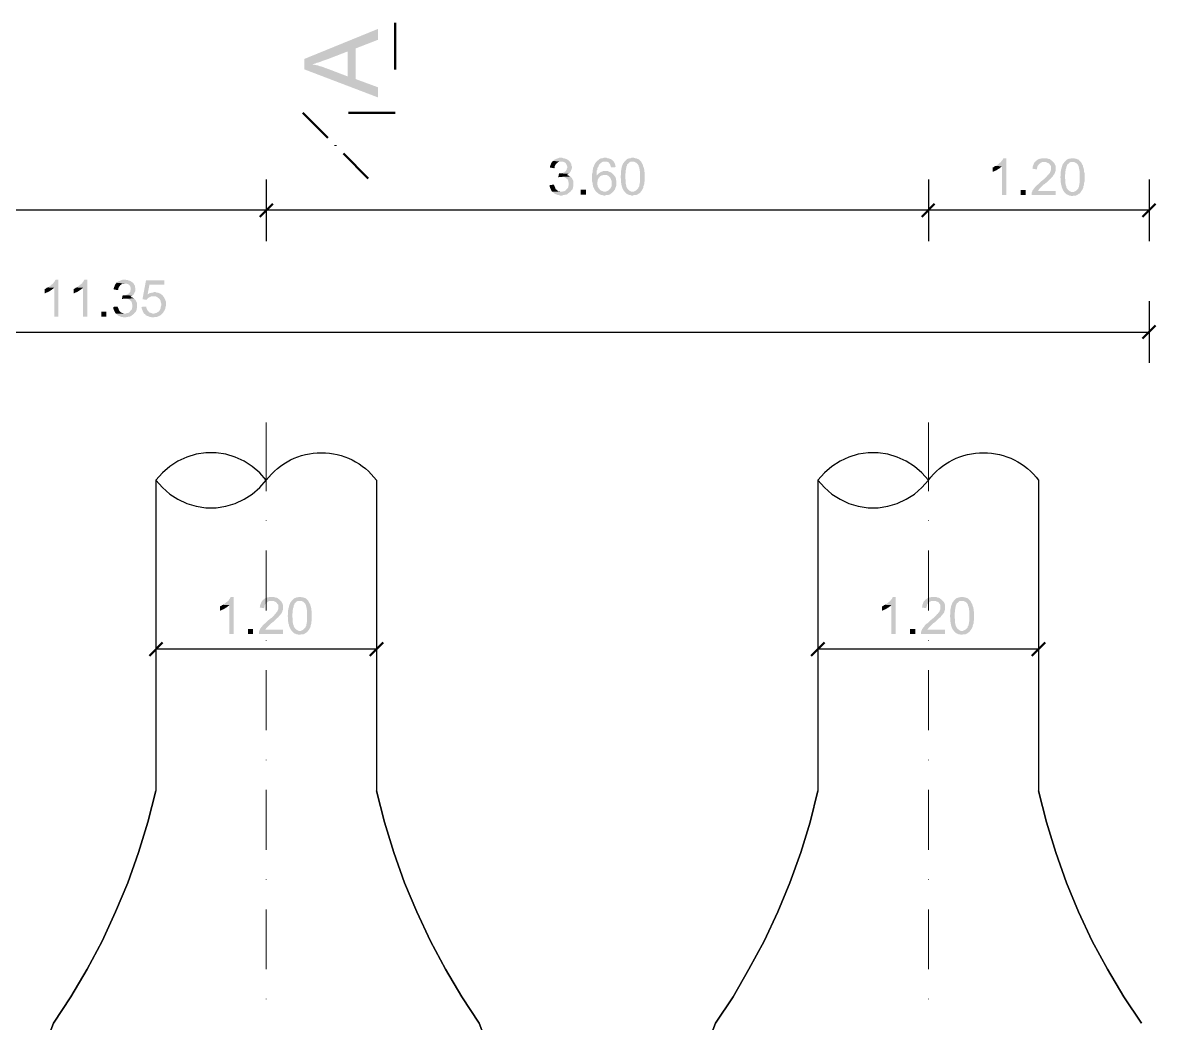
# Model space of a CAD drawing. Header units: millimetres. Extents: x -35.3 to 0.3, y 0.4 to 20.6.
# Drawn here: x -11.192 to -8.767, y 9.985 to 12.127 of the extents above; entities that cross this region are included whole.
import ezdxf

# ---------------------------------------------------------------- set-up
doc = ezdxf.new("R2010")
doc.units = ezdxf.units.MM
doc.linetypes.add('PDF_IMPORT', pattern=[1, 0.8, -0.2])
doc.layers.add('PDF _Geometria', color=7, linetype='Continuous')
doc.layers.add('PDF _Riempimenti solidi', color=7, linetype='Continuous')

msp = doc.modelspace()

# ---------------------------------------------------------------- hatches: boundary and pattern name
at = {"layer": 'PDF _Riempimenti solidi', "transparency": 33554559}
for points in [[(-10.5885, 12.0493), (-10.5718, 12.0377), (-10.5693, 12.0385), (-10.5652, 12.0393), (-10.5618, 12.041), (-10.5577, 12.0418), (-10.5535, 12.0435), (-10.5493, 12.0452), (-10.5393, 12.0485), (-10.496, 12.0652), (-10.496, 12.0118), (-10.4785, 12.0718), (-10.431, 12.0902), (-10.431, 12.1135)], [(-10.5885, 12.0493), (-10.5885, 12.0268), (-10.431, 11.9668), (-10.431, 11.9885), (-10.4785, 12.006), (-10.4785, 12.0718), (-10.496, 12.0118), (-10.5418, 12.0293), (-10.5427, 12.0293), (-10.5468, 12.031), (-10.551, 12.0327), (-10.5552, 12.0335), (-10.5593, 12.0352), (-10.5635, 12.036), (-10.5677, 12.0368), (-10.5718, 12.0377)], [(-10.0393, 11.8377), (-10.0435, 11.8377), (-10.0452, 11.8368), (-10.0477, 11.836), (-10.0493, 11.8352), (-10.0518, 11.8343), (-10.0535, 11.8335), (-10.0552, 11.8318), (-10.0568, 11.831), (-10.0393, 11.8293), (-10.0352, 11.8293), (-10.0335, 11.8285), (-10.031, 11.8277), (-10.0293, 11.826), (-10.0285, 11.8252), (-10.0277, 11.8235), (-10.0268, 11.8218), (-10.026, 11.8193), (-10.026, 11.816), (-10.0268, 11.8143), (-10.0268, 11.8118), (-10.0285, 11.8102), (-10.0293, 11.8085), (-10.031, 11.8077), (-10.0318, 11.8068), (-10.0335, 11.806), (-10.036, 11.8052), (-10.0377, 11.8043), (-10.0418, 11.8043), (-10.0235, 11.8035), (-10.0218, 11.8043), (-10.0202, 11.806), (-10.0193, 11.8077), (-10.0185, 11.8085), (-10.0177, 11.811), (-10.0168, 11.8127), (-10.016, 11.8152), (-10.016, 11.8193), (-10.0168, 11.821), (-10.0168, 11.8235), (-10.0177, 11.8252), (-10.0193, 11.8277), (-10.0202, 11.8293), (-10.0235, 11.8327), (-10.0252, 11.8335), (-10.0277, 11.8352), (-10.0285, 11.8352), (-10.031, 11.836), (-10.0327, 11.8368), (-10.0352, 11.8368), (-10.0368, 11.8377)], [(-9.9443, 11.8377), (-9.9477, 11.8377), (-9.9502, 11.8368), (-9.9527, 11.8368), (-9.9543, 11.836), (-9.956, 11.8352), (-9.9577, 11.8343), (-9.9593, 11.8327), (-9.961, 11.8318), (-9.9627, 11.8302), (-9.9452, 11.8293), (-9.941, 11.8293), (-9.9385, 11.8285), (-9.9352, 11.8252), (-9.9343, 11.8235), (-9.9335, 11.8218), (-9.9327, 11.8193), (-9.9318, 11.8168), (-9.9218, 11.8177), (-9.9227, 11.8193), (-9.9227, 11.8218), (-9.9235, 11.8235), (-9.9243, 11.826), (-9.9252, 11.8277), (-9.926, 11.8293), (-9.9293, 11.8327), (-9.9302, 11.8335), (-9.9318, 11.8343), (-9.9335, 11.8352), (-9.936, 11.836), (-9.9377, 11.8368), (-9.9402, 11.8368), (-9.9418, 11.8377)], [(-9.886, 11.8377), (-9.8885, 11.8377), (-9.8902, 11.8368), (-9.8927, 11.8368), (-9.8943, 11.836), (-9.8968, 11.8352), (-9.8985, 11.8343), (-9.9002, 11.8327), (-9.9035, 11.8293), (-9.8827, 11.8293), (-9.8777, 11.8268), (-9.8743, 11.8235), (-9.8743, 11.8227), (-9.8735, 11.8218), (-9.8727, 11.8202), (-9.8727, 11.8185), (-9.8718, 11.8168), (-9.8718, 11.8152), (-9.871, 11.8135), (-9.871, 11.811), (-9.8702, 11.8085), (-9.8702, 11.7852), (-9.871, 11.7835), (-9.871, 11.781), (-9.8718, 11.7793), (-9.8718, 11.7768), (-9.8727, 11.7752), (-9.8735, 11.7743), (-9.8735, 11.7727), (-9.8743, 11.7718), (-9.8752, 11.771), (-9.8785, 11.7677), (-9.8835, 11.7652), (-9.886, 11.7652), (-9.9027, 11.7643), (-9.901, 11.7627), (-9.9002, 11.7618), (-9.8985, 11.7602), (-9.896, 11.7593), (-9.8943, 11.7585), (-9.8927, 11.7577), (-9.8902, 11.7577), (-9.8885, 11.7568), (-9.8852, 11.7568), (-9.8835, 11.7577), (-9.8785, 11.7577), (-9.8768, 11.7585), (-9.8752, 11.7593), (-9.8727, 11.761), (-9.8718, 11.7618), (-9.871, 11.7618), (-9.8693, 11.7635), (-9.8685, 11.7652), (-9.8668, 11.7668), (-9.866, 11.7685), (-9.8643, 11.771), (-9.8635, 11.7727), (-9.8627, 11.7752), (-9.8627, 11.7768), (-9.8618, 11.7793), (-9.861, 11.781), (-9.861, 11.7852), (-9.8602, 11.7877), (-9.8602, 11.806), (-9.861, 11.8085), (-9.861, 11.8127), (-9.8618, 11.8143), (-9.8618, 11.816), (-9.8627, 11.8177), (-9.8635, 11.8202), (-9.8635, 11.8218), (-9.8652, 11.8243), (-9.866, 11.826), (-9.8677, 11.8293), (-9.8693, 11.831), (-9.871, 11.8327), (-9.8727, 11.8343), (-9.8743, 11.8352), (-9.8752, 11.8352), (-9.8768, 11.836), (-9.8793, 11.8368), (-9.881, 11.8368), (-9.8835, 11.8377)], [(-9.086, 11.8368), (-9.0918, 11.8368), (-9.0927, 11.836), (-9.0935, 11.8343), (-9.0943, 11.8327), (-9.096, 11.831), (-9.0968, 11.8293), (-9.0985, 11.8277), (-9.101, 11.826), (-9.1018, 11.8252), (-9.1035, 11.8235), (-9.1052, 11.8227), (-9.1068, 11.821), (-9.1085, 11.8202), (-9.0952, 11.8193), (-9.0952, 11.7577), (-9.086, 11.7577)], [(-9.0043, 11.8368), (-9.0093, 11.8368), (-9.011, 11.836), (-9.0135, 11.836), (-9.0152, 11.8352), (-9.0177, 11.8343), (-9.0193, 11.8335), (-9.021, 11.8318), (-9.0227, 11.831), (-9.0235, 11.8293), (-9.0252, 11.8285), (-9.026, 11.8268), (-9.0268, 11.8252), (-9.0277, 11.8227), (-9.0285, 11.821), (-9.0293, 11.8185), (-9.0293, 11.816), (-9.0302, 11.8143), (-9.0202, 11.8127), (-9.0202, 11.8152), (-9.0193, 11.8177), (-9.0193, 11.8193), (-9.0185, 11.821), (-9.0168, 11.8227), (-9.016, 11.8243), (-9.0143, 11.8252), (-9.0127, 11.8268), (-9.0093, 11.8285), (-8.9852, 11.8285), (-8.9885, 11.8318), (-8.9902, 11.8327), (-8.9918, 11.8343), (-8.9935, 11.8352), (-8.9952, 11.8352), (-8.9977, 11.836), (-8.9993, 11.8368), (-9.0018, 11.8368)], [(-8.9443, 11.8368), (-8.9468, 11.8368), (-8.9485, 11.836), (-8.951, 11.836), (-8.9527, 11.8352), (-8.9552, 11.8343), (-8.9568, 11.8335), (-8.9618, 11.8285), (-8.941, 11.8285), (-8.936, 11.826), (-8.9327, 11.8227), (-8.9327, 11.8218), (-8.9318, 11.821), (-8.931, 11.8193), (-8.931, 11.8177), (-8.9302, 11.816), (-8.9302, 11.8143), (-8.9293, 11.8127), (-8.9293, 11.8102), (-8.9285, 11.8077), (-8.9285, 11.7843), (-8.9293, 11.7827), (-8.9293, 11.7802), (-8.9302, 11.7785), (-8.9302, 11.776), (-8.931, 11.7743), (-8.9318, 11.7735), (-8.9318, 11.7718), (-8.9327, 11.771), (-8.9335, 11.7702), (-8.9352, 11.7685), (-8.9368, 11.7668), (-8.9418, 11.7643), (-8.9443, 11.7643), (-8.961, 11.7635), (-8.9593, 11.7618), (-8.9585, 11.761), (-8.9568, 11.7593), (-8.9543, 11.7585), (-8.9527, 11.7577), (-8.951, 11.7568), (-8.9485, 11.7568), (-8.9468, 11.756), (-8.9435, 11.756), (-8.9418, 11.7568), (-8.9368, 11.7568), (-8.9335, 11.7585), (-8.931, 11.7602), (-8.9302, 11.761), (-8.9293, 11.761), (-8.9277, 11.7627), (-8.9268, 11.7643), (-8.9252, 11.766), (-8.9243, 11.7677), (-8.9227, 11.7702), (-8.9218, 11.7718), (-8.921, 11.7743), (-8.921, 11.776), (-8.9202, 11.7785), (-8.9193, 11.7802), (-8.9193, 11.7843), (-8.9185, 11.7868), (-8.9185, 11.8052), (-8.9193, 11.8077), (-8.9193, 11.8118), (-8.9202, 11.8135), (-8.9202, 11.8152), (-8.921, 11.8168), (-8.9218, 11.8193), (-8.9218, 11.821), (-8.9235, 11.8235), (-8.9243, 11.8252), (-8.9252, 11.8268), (-8.926, 11.8285), (-8.931, 11.8335), (-8.9327, 11.8343), (-8.9335, 11.8343), (-8.9352, 11.8352), (-8.9377, 11.836), (-8.9393, 11.836), (-8.9418, 11.8368)], [(-10.0568, 11.831), (-10.0577, 11.8293), (-10.0593, 11.8277), (-10.0602, 11.826), (-10.061, 11.8235), (-10.0618, 11.8218), (-10.0627, 11.8193), (-10.0627, 11.8168), (-10.0535, 11.8152), (-10.0527, 11.8168), (-10.0527, 11.8193), (-10.0518, 11.821), (-10.051, 11.8227), (-10.0493, 11.8243), (-10.0485, 11.826), (-10.0468, 11.8268), (-10.0452, 11.8285), (-10.0435, 11.8293), (-10.0393, 11.8293)], [(-9.9627, 11.8302), (-9.9643, 11.8285), (-9.9652, 11.8268), (-9.966, 11.826), (-9.9668, 11.8243), (-9.9677, 11.8227), (-9.9685, 11.821), (-9.9693, 11.8185), (-9.9702, 11.8168), (-9.971, 11.8152), (-9.971, 11.8127), (-9.9718, 11.811), (-9.9718, 11.806), (-9.9727, 11.8035), (-9.9727, 11.7868), (-9.9718, 11.7843), (-9.9718, 11.7818), (-9.971, 11.7793), (-9.971, 11.7777), (-9.9702, 11.7752), (-9.9685, 11.7718), (-9.9677, 11.7702), (-9.9668, 11.7685), (-9.966, 11.7677), (-9.9652, 11.766), (-9.9643, 11.7652), (-9.9627, 11.7635), (-9.961, 11.7627), (-9.9593, 11.761), (-9.9577, 11.7602), (-9.956, 11.7593), (-9.9543, 11.7585), (-9.9518, 11.7577), (-9.9502, 11.7577), (-9.9477, 11.7568), (-9.9452, 11.7568), (-9.9427, 11.7577), (-9.9385, 11.7577), (-9.9368, 11.7585), (-9.9343, 11.7593), (-9.9327, 11.7602), (-9.9327, 11.761), (-9.931, 11.7618), (-9.9277, 11.7652), (-9.9477, 11.7652), (-9.9493, 11.766), (-9.9518, 11.7668), (-9.9535, 11.7677), (-9.9543, 11.7677), (-9.956, 11.7693), (-9.9568, 11.771), (-9.9585, 11.7727), (-9.9593, 11.7743), (-9.9602, 11.7752), (-9.961, 11.7777), (-9.961, 11.7793), (-9.9618, 11.7818), (-9.9618, 11.7843), (-9.961, 11.7868), (-9.961, 11.7893), (-9.9602, 11.791), (-9.9593, 11.7927), (-9.9585, 11.7952), (-9.9568, 11.796), (-9.956, 11.7977), (-9.9543, 11.7985), (-9.9635, 11.7993), (-9.9627, 11.8002), (-9.9627, 11.8102), (-9.9618, 11.8118), (-9.9618, 11.8143), (-9.961, 11.816), (-9.9602, 11.8177), (-9.9593, 11.8185), (-9.9585, 11.821), (-9.9577, 11.8227), (-9.9543, 11.826), (-9.9535, 11.8268), (-9.951, 11.8285), (-9.9493, 11.8293), (-9.9452, 11.8293)], [(-9.9035, 11.8293), (-9.9043, 11.8277), (-9.906, 11.826), (-9.9068, 11.8243), (-9.9077, 11.8218), (-9.9085, 11.8202), (-9.9085, 11.8193), (-9.9093, 11.8177), (-9.9093, 11.816), (-9.9102, 11.8135), (-9.9102, 11.8118), (-9.911, 11.8093), (-9.911, 11.8002), (-9.9118, 11.7977), (-9.9118, 11.796), (-9.911, 11.7935), (-9.911, 11.7852), (-9.9102, 11.7835), (-9.9102, 11.781), (-9.9093, 11.7785), (-9.9093, 11.7768), (-9.9085, 11.7752), (-9.9077, 11.7727), (-9.906, 11.7693), (-9.9052, 11.7677), (-9.9043, 11.7668), (-9.9035, 11.7652), (-9.9027, 11.7643), (-9.886, 11.7652), (-9.8885, 11.7652), (-9.8902, 11.766), (-9.8918, 11.7668), (-9.8935, 11.7685), (-9.8952, 11.7693), (-9.8968, 11.7718), (-9.8977, 11.7727), (-9.8985, 11.7743), (-9.8993, 11.776), (-9.8993, 11.7777), (-9.9002, 11.7793), (-9.9002, 11.781), (-9.901, 11.7835), (-9.901, 11.791), (-9.9018, 11.7943), (-9.9018, 11.8018), (-9.901, 11.8052), (-9.901, 11.8102), (-9.9002, 11.8118), (-9.9002, 11.8143), (-9.8993, 11.816), (-9.8993, 11.8185), (-9.8985, 11.8202), (-9.8977, 11.821), (-9.8977, 11.8227), (-9.8968, 11.8243), (-9.8952, 11.8252), (-9.8918, 11.8285), (-9.8902, 11.8293), (-9.886, 11.8293)], [(-9.1085, 11.8202), (-9.111, 11.8193), (-9.1127, 11.8177), (-9.1152, 11.8168), (-9.1152, 11.8077), (-9.1143, 11.8077), (-9.111, 11.8093), (-9.1085, 11.8102), (-9.1068, 11.811), (-9.1043, 11.8127), (-9.1018, 11.8143), (-9.1002, 11.8152), (-9.0985, 11.8168), (-9.0968, 11.8177), (-9.0952, 11.8193)], [(-8.9852, 11.8285), (-9.0043, 11.8285), (-9.001, 11.8285), (-8.9977, 11.8268), (-8.9952, 11.826), (-8.9943, 11.8252), (-8.9935, 11.8243), (-8.9927, 11.8227), (-8.991, 11.821), (-8.9902, 11.8193), (-8.9902, 11.8118), (-8.991, 11.8093), (-8.9918, 11.8077), (-8.9927, 11.8052), (-8.9943, 11.8035), (-8.9952, 11.8027), (-8.996, 11.801), (-8.9977, 11.8002), (-8.9985, 11.7985), (-9.0052, 11.7918), (-9.0077, 11.7902), (-9.0093, 11.7885), (-9.0118, 11.7868), (-9.0135, 11.7852), (-9.0152, 11.7835), (-9.0168, 11.7818), (-9.0185, 11.7802), (-9.0202, 11.7793), (-9.0243, 11.7752), (-9.0252, 11.7735), (-9.0268, 11.7718), (-9.0277, 11.7702), (-9.0293, 11.7685), (-9.0302, 11.766), (-9.031, 11.7643), (-9.0318, 11.7618), (-9.0318, 11.7577), (-8.9802, 11.7577), (-8.9802, 11.7668), (-9.0185, 11.7668), (-9.0168, 11.7685), (-9.016, 11.7702), (-9.0143, 11.7718), (-9.0135, 11.7727), (-9.0127, 11.7735), (-9.006, 11.7802), (-9.0035, 11.7818), (-9.0027, 11.7827), (-9.0002, 11.7843), (-8.9935, 11.791), (-8.9918, 11.7927), (-8.9902, 11.7935), (-8.9893, 11.7952), (-8.9885, 11.796), (-8.9877, 11.7968), (-8.986, 11.7985), (-8.9852, 11.8002), (-8.9835, 11.8018), (-8.9827, 11.8035), (-8.9818, 11.8052), (-8.9818, 11.806), (-8.981, 11.8085), (-8.9802, 11.8102), (-8.9802, 11.8193), (-8.981, 11.8218), (-8.9818, 11.8235), (-8.9827, 11.8252), (-8.9835, 11.8268)], [(-8.9618, 11.8285), (-8.9627, 11.8268), (-8.9643, 11.8252), (-8.9652, 11.8235), (-8.966, 11.821), (-8.9668, 11.8193), (-8.9668, 11.8185), (-8.9677, 11.8168), (-8.9677, 11.8152), (-8.9685, 11.8127), (-8.9685, 11.811), (-8.9693, 11.8085), (-8.9693, 11.7993), (-8.9702, 11.7968), (-8.9702, 11.7952), (-8.9693, 11.7927), (-8.9693, 11.7843), (-8.9685, 11.7827), (-8.9685, 11.7802), (-8.9677, 11.7777), (-8.9677, 11.776), (-8.9668, 11.7743), (-8.966, 11.7718), (-8.9652, 11.7702), (-8.9643, 11.7685), (-8.9635, 11.7668), (-8.9627, 11.766), (-8.9618, 11.7643), (-8.961, 11.7635), (-8.9443, 11.7643), (-8.9468, 11.7643), (-8.9502, 11.766), (-8.9518, 11.7677), (-8.9535, 11.7685), (-8.9552, 11.771), (-8.956, 11.7718), (-8.9577, 11.7752), (-8.9577, 11.7768), (-8.9585, 11.7785), (-8.9585, 11.7802), (-8.9593, 11.7827), (-8.9593, 11.7902), (-8.9602, 11.7935), (-8.9602, 11.801), (-8.9593, 11.8043), (-8.9593, 11.8093), (-8.9585, 11.811), (-8.9585, 11.8135), (-8.9577, 11.8152), (-8.9577, 11.8177), (-8.9568, 11.8193), (-8.956, 11.8202), (-8.956, 11.8218), (-8.9552, 11.8235), (-8.9535, 11.8243), (-8.9502, 11.8277), (-8.9485, 11.8285), (-8.9443, 11.8285)], [(-10.0193, 11.7977), (-10.0377, 11.7968), (-10.0343, 11.7968), (-10.0318, 11.796), (-10.0302, 11.7952), (-10.0285, 11.7943), (-10.0243, 11.7902), (-10.0235, 11.7877), (-10.0235, 11.786), (-10.0227, 11.7835), (-10.0227, 11.7793), (-10.0235, 11.7768), (-10.0235, 11.7752), (-10.0243, 11.7735), (-10.026, 11.7718), (-10.0277, 11.7702), (-10.0285, 11.7685), (-10.031, 11.7668), (-10.0327, 11.766), (-10.0343, 11.766), (-10.0368, 11.7652), (-10.0577, 11.7652), (-10.056, 11.7635), (-10.0552, 11.7627), (-10.0535, 11.761), (-10.0518, 11.7602), (-10.0493, 11.7593), (-10.0477, 11.7585), (-10.046, 11.7577), (-10.0435, 11.7577), (-10.041, 11.7568), (-10.0368, 11.7568), (-10.0352, 11.7577), (-10.0327, 11.7577), (-10.031, 11.7585), (-10.0285, 11.7585), (-10.0268, 11.7593), (-10.0252, 11.7602), (-10.0235, 11.7618), (-10.0218, 11.7627), (-10.0202, 11.7643), (-10.0193, 11.7643), (-10.0185, 11.766), (-10.0152, 11.7693), (-10.0143, 11.771), (-10.0135, 11.7735), (-10.0135, 11.7752), (-10.0127, 11.7777), (-10.0127, 11.7868), (-10.0135, 11.7893), (-10.0143, 11.791), (-10.0152, 11.7927), (-10.016, 11.7943), (-10.0177, 11.796)], [(-10.0435, 11.8043), (-10.0452, 11.796), (-10.0443, 11.796), (-10.0418, 11.7968), (-10.0377, 11.7968), (-10.0193, 11.7977), (-10.021, 11.7985), (-10.0227, 11.7993), (-10.0252, 11.8002), (-10.0268, 11.801), (-10.0252, 11.8018), (-10.0235, 11.8035), (-10.0418, 11.8043)], [(-9.9443, 11.8093), (-9.9485, 11.8093), (-9.9502, 11.8085), (-9.9527, 11.8077), (-9.9543, 11.8068), (-9.9552, 11.8068), (-9.9568, 11.8052), (-9.9585, 11.8043), (-9.9635, 11.7993), (-9.9543, 11.7985), (-9.9518, 11.8002), (-9.9502, 11.8002), (-9.9485, 11.801), (-9.946, 11.801), (-9.9277, 11.8027), (-9.9285, 11.8035), (-9.9302, 11.8052), (-9.9318, 11.806), (-9.9335, 11.8068), (-9.936, 11.8077), (-9.9393, 11.8093), (-9.9418, 11.8093)], [(-9.9277, 11.8027), (-9.946, 11.801), (-9.9418, 11.801), (-9.9402, 11.8002), (-9.9385, 11.7993), (-9.9352, 11.796), (-9.9343, 11.796), (-9.9335, 11.7943), (-9.9327, 11.7927), (-9.9318, 11.7902), (-9.931, 11.7885), (-9.931, 11.7768), (-9.9318, 11.7752), (-9.9327, 11.7735), (-9.9335, 11.7718), (-9.9352, 11.7702), (-9.936, 11.7693), (-9.9377, 11.7677), (-9.941, 11.766), (-9.9435, 11.7652), (-9.9452, 11.7652), (-9.9277, 11.7652), (-9.926, 11.7668), (-9.9252, 11.7685), (-9.9235, 11.7702), (-9.9235, 11.771), (-9.9227, 11.7735), (-9.9218, 11.7752), (-9.921, 11.7777), (-9.921, 11.7893), (-9.9218, 11.7918), (-9.9218, 11.7935), (-9.9227, 11.796), (-9.9235, 11.7977), (-9.9252, 11.7993), (-9.926, 11.801)], [(-10.0543, 11.7802), (-10.0635, 11.7793), (-10.0635, 11.776), (-10.0627, 11.7735), (-10.0618, 11.7718), (-10.061, 11.7702), (-10.0602, 11.7685), (-10.0593, 11.766), (-10.0577, 11.7652), (-10.0385, 11.7652), (-10.041, 11.7652), (-10.0427, 11.766), (-10.0452, 11.766), (-10.0468, 11.7677), (-10.0485, 11.7685), (-10.0485, 11.7693), (-10.0502, 11.7702), (-10.051, 11.7718), (-10.0518, 11.7735), (-10.0527, 11.776), (-10.0535, 11.7777)], [(-9.986, 11.7585), (-9.986, 11.7693), (-9.9968, 11.7693), (-9.9968, 11.7585)], [(-9.0443, 11.7577), (-9.0443, 11.7685), (-9.0552, 11.7685), (-9.0552, 11.7577)], [(-11.1152, 11.5768), (-11.121, 11.5768), (-11.1218, 11.576), (-11.1227, 11.5743), (-11.1235, 11.5727), (-11.1252, 11.571), (-11.126, 11.5693), (-11.1277, 11.5677), (-11.1302, 11.566), (-11.131, 11.5652), (-11.1327, 11.5635), (-11.1343, 11.5627), (-11.136, 11.561), (-11.1377, 11.5602), (-11.1243, 11.5593), (-11.1243, 11.4977), (-11.1152, 11.4977)], [(-11.0535, 11.5768), (-11.0593, 11.5768), (-11.0602, 11.576), (-11.061, 11.5743), (-11.0618, 11.5727), (-11.0635, 11.571), (-11.0643, 11.5693), (-11.066, 11.5677), (-11.0685, 11.566), (-11.071, 11.5635), (-11.0727, 11.5627), (-11.0743, 11.561), (-11.076, 11.5602), (-11.0627, 11.5593), (-11.0627, 11.4977), (-11.0535, 11.4977)], [(-10.991, 11.5702), (-10.9918, 11.5685), (-10.9935, 11.5668), (-10.9943, 11.5652), (-10.9952, 11.5627), (-10.996, 11.561), (-10.9968, 11.5585), (-10.9968, 11.556), (-10.9877, 11.5543), (-10.9868, 11.556), (-10.9868, 11.5585), (-10.986, 11.5602), (-10.9852, 11.5618), (-10.9835, 11.5635), (-10.9827, 11.5652), (-10.981, 11.566), (-10.9793, 11.5677), (-10.9777, 11.5685), (-10.9735, 11.5685)], [(-10.9735, 11.5768), (-10.9777, 11.5768), (-10.9793, 11.576), (-10.9818, 11.5752), (-10.9835, 11.5743), (-10.986, 11.5735), (-10.9877, 11.5727), (-10.9893, 11.571), (-10.991, 11.5702), (-10.9735, 11.5685), (-10.9693, 11.5685), (-10.9677, 11.5677), (-10.9652, 11.5668), (-10.9635, 11.5652), (-10.9627, 11.5643), (-10.9618, 11.5627), (-10.961, 11.561), (-10.9602, 11.5585), (-10.9602, 11.5552), (-10.961, 11.5535), (-10.961, 11.551), (-10.9627, 11.5493), (-10.9635, 11.5477), (-10.9652, 11.5468), (-10.966, 11.546), (-10.9677, 11.5452), (-10.9702, 11.5443), (-10.9718, 11.5435), (-10.976, 11.5435), (-10.9577, 11.5427), (-10.956, 11.5435), (-10.9543, 11.5452), (-10.9535, 11.5468), (-10.9527, 11.5477), (-10.9518, 11.5502), (-10.951, 11.5518), (-10.9502, 11.5543), (-10.9502, 11.5585), (-10.951, 11.5602), (-10.951, 11.5627), (-10.9518, 11.5643), (-10.9535, 11.5668), (-10.9543, 11.5685), (-10.9577, 11.5718), (-10.9593, 11.5727), (-10.9618, 11.5743), (-10.9627, 11.5743), (-10.9652, 11.5752), (-10.9668, 11.576), (-10.9693, 11.576), (-10.971, 11.5768)], [(-10.8885, 11.5752), (-10.9277, 11.5752), (-10.9352, 11.5352), (-10.9268, 11.5335), (-10.9252, 11.5352), (-10.9243, 11.5368), (-10.9227, 11.5377), (-10.9202, 11.5393), (-10.9168, 11.541), (-10.9118, 11.541), (-10.8918, 11.5427), (-10.8935, 11.5443), (-10.9243, 11.5452), (-10.9202, 11.566), (-10.8885, 11.566)], [(-11.1377, 11.5602), (-11.1402, 11.5593), (-11.1418, 11.5577), (-11.1443, 11.5568), (-11.1443, 11.5477), (-11.1435, 11.5477), (-11.1418, 11.5485), (-11.1402, 11.5493), (-11.1377, 11.5502), (-11.136, 11.551), (-11.1335, 11.5527), (-11.131, 11.5543), (-11.1293, 11.5552), (-11.1277, 11.5568), (-11.126, 11.5577), (-11.1243, 11.5593)], [(-11.076, 11.5602), (-11.0785, 11.5593), (-11.0802, 11.5577), (-11.0827, 11.5568), (-11.0827, 11.5477), (-11.0818, 11.5477), (-11.0802, 11.5485), (-11.0785, 11.5493), (-11.076, 11.5502), (-11.0743, 11.551), (-11.0693, 11.5543), (-11.0677, 11.5552), (-11.066, 11.5568), (-11.0643, 11.5577), (-11.0627, 11.5593)], [(-10.9777, 11.5435), (-10.9793, 11.5352), (-10.9785, 11.5352), (-10.976, 11.536), (-10.9718, 11.536), (-10.9535, 11.5368), (-10.9568, 11.5385), (-10.9593, 11.5393), (-10.961, 11.5402), (-10.9593, 11.541), (-10.9577, 11.5427), (-10.976, 11.5435)], [(-10.9093, 11.5502), (-10.9102, 11.5502), (-10.9127, 11.5493), (-10.9143, 11.5493), (-10.9168, 11.5485), (-10.9185, 11.5485), (-10.9202, 11.5477), (-10.9227, 11.546), (-10.9243, 11.5452), (-10.8935, 11.5443), (-10.8952, 11.5452), (-10.8968, 11.5468), (-10.8993, 11.5477), (-10.901, 11.5485), (-10.9027, 11.5493), (-10.9052, 11.5493), (-10.9077, 11.5502)], [(-10.9885, 11.5193), (-10.9977, 11.5185), (-10.9977, 11.5152), (-10.9968, 11.5127), (-10.996, 11.511), (-10.9952, 11.5093), (-10.9943, 11.5077), (-10.9935, 11.5052), (-10.9918, 11.5043), (-10.9727, 11.5043), (-10.9752, 11.5043), (-10.9768, 11.5052), (-10.9793, 11.5052), (-10.981, 11.5068), (-10.9827, 11.5077), (-10.9827, 11.5085), (-10.9843, 11.5093), (-10.9852, 11.511), (-10.986, 11.5127), (-10.9868, 11.5152), (-10.9877, 11.5168)], [(-10.9535, 11.5368), (-10.9718, 11.536), (-10.9685, 11.536), (-10.966, 11.5352), (-10.9627, 11.5335), (-10.9585, 11.5293), (-10.9577, 11.5268), (-10.9577, 11.5252), (-10.9568, 11.5227), (-10.9568, 11.5185), (-10.9577, 11.516), (-10.9577, 11.5143), (-10.9585, 11.5127), (-10.9618, 11.5093), (-10.9627, 11.5077), (-10.9652, 11.506), (-10.9668, 11.5052), (-10.9685, 11.5052), (-10.971, 11.5043), (-10.9918, 11.5043), (-10.9877, 11.5002), (-10.986, 11.4993), (-10.9835, 11.4985), (-10.9802, 11.4968), (-10.9777, 11.4968), (-10.9752, 11.496), (-10.971, 11.496), (-10.9693, 11.4968), (-10.9668, 11.4968), (-10.9652, 11.4977), (-10.9627, 11.4977), (-10.9593, 11.4993), (-10.9577, 11.501), (-10.956, 11.5018), (-10.9543, 11.5035), (-10.9535, 11.5035), (-10.9527, 11.5052), (-10.951, 11.5068), (-10.9493, 11.5085), (-10.9485, 11.5102), (-10.9477, 11.5127), (-10.9477, 11.5143), (-10.9468, 11.5168), (-10.9468, 11.526), (-10.9477, 11.5285), (-10.9493, 11.5318), (-10.9502, 11.5335), (-10.9518, 11.5352)], [(-10.9268, 11.5193), (-10.9377, 11.5185), (-10.9368, 11.5168), (-10.9368, 11.5152), (-10.936, 11.5127), (-10.9352, 11.511), (-10.9343, 11.5085), (-10.9335, 11.5068), (-10.9327, 11.5052), (-10.931, 11.5035), (-10.9293, 11.5027), (-10.9285, 11.501), (-10.9252, 11.4993), (-10.9227, 11.4985), (-10.921, 11.4977), (-10.9185, 11.4968), (-10.9168, 11.4968), (-10.9143, 11.496), (-10.9118, 11.496), (-10.9093, 11.4968), (-10.9052, 11.4968), (-10.9027, 11.4977), (-10.8977, 11.5002), (-10.896, 11.501), (-10.8927, 11.5043), (-10.9143, 11.5043), (-10.916, 11.5052), (-10.9185, 11.506), (-10.9202, 11.5068), (-10.9218, 11.5077), (-10.9227, 11.5093), (-10.9243, 11.511), (-10.9252, 11.5127), (-10.926, 11.5143), (-10.9268, 11.5168)], [(-10.8918, 11.5427), (-10.9118, 11.541), (-10.9068, 11.541), (-10.9035, 11.5393), (-10.9018, 11.5377), (-10.9002, 11.5368), (-10.8993, 11.536), (-10.8977, 11.5343), (-10.8968, 11.5318), (-10.896, 11.5302), (-10.896, 11.5285), (-10.8952, 11.526), (-10.8952, 11.521), (-10.896, 11.5185), (-10.896, 11.5168), (-10.8968, 11.5143), (-10.8977, 11.5127), (-10.8985, 11.511), (-10.9018, 11.5077), (-10.9035, 11.5068), (-10.906, 11.5052), (-10.9077, 11.5052), (-10.9102, 11.5043), (-10.9118, 11.5043), (-10.8927, 11.5043), (-10.891, 11.506), (-10.8902, 11.5077), (-10.8885, 11.5102), (-10.8877, 11.5118), (-10.8868, 11.5135), (-10.886, 11.516), (-10.886, 11.5177), (-10.8852, 11.5202), (-10.8852, 11.5302), (-10.886, 11.5318), (-10.8868, 11.5343), (-10.8885, 11.5377), (-10.8893, 11.5393), (-10.891, 11.541)], [(-11.0127, 11.4977), (-11.0127, 11.5085), (-11.0235, 11.5085), (-11.0235, 11.4977)], [(-10.7402, 10.8977), (-10.746, 10.8977), (-10.7468, 10.8968), (-10.7477, 10.8952), (-10.7485, 10.8935), (-10.7502, 10.8918), (-10.751, 10.8902), (-10.7527, 10.8885), (-10.7552, 10.8868), (-10.756, 10.886), (-10.7577, 10.8843), (-10.7593, 10.8835), (-10.761, 10.8818), (-10.7627, 10.881), (-10.7493, 10.8802), (-10.7493, 10.8185), (-10.7402, 10.8185)], [(-10.6393, 10.8893), (-10.6585, 10.8893), (-10.6552, 10.8893), (-10.6518, 10.8877), (-10.6493, 10.8868), (-10.6485, 10.886), (-10.6477, 10.8852), (-10.6468, 10.8835), (-10.6452, 10.8818), (-10.6443, 10.8802), (-10.6443, 10.8727), (-10.6452, 10.8702), (-10.646, 10.8685), (-10.6468, 10.866), (-10.6485, 10.8643), (-10.6493, 10.8635), (-10.6502, 10.8618), (-10.6518, 10.861), (-10.6527, 10.8593), (-10.656, 10.856), (-10.6577, 10.8543), (-10.6593, 10.8527), (-10.6618, 10.851), (-10.6635, 10.8493), (-10.666, 10.8477), (-10.6727, 10.841), (-10.6743, 10.8402), (-10.6777, 10.8368), (-10.6785, 10.836), (-10.6793, 10.8343), (-10.681, 10.8327), (-10.6818, 10.831), (-10.6835, 10.8293), (-10.6843, 10.8268), (-10.6852, 10.8252), (-10.686, 10.8227), (-10.686, 10.8185), (-10.6343, 10.8185), (-10.6343, 10.8277), (-10.6727, 10.8277), (-10.671, 10.8293), (-10.6702, 10.831), (-10.6685, 10.8327), (-10.6677, 10.8335), (-10.6602, 10.841), (-10.6577, 10.8427), (-10.6568, 10.8435), (-10.6543, 10.8452), (-10.646, 10.8535), (-10.6443, 10.8543), (-10.6435, 10.856), (-10.6402, 10.8593), (-10.6393, 10.861), (-10.6377, 10.8627), (-10.6368, 10.8643), (-10.636, 10.866), (-10.636, 10.8668), (-10.6352, 10.8693), (-10.6343, 10.871), (-10.6343, 10.8802), (-10.6352, 10.8827), (-10.6368, 10.886), (-10.6377, 10.8877)], [(-10.6585, 10.8977), (-10.6635, 10.8977), (-10.6652, 10.8968), (-10.6677, 10.8968), (-10.6693, 10.896), (-10.6718, 10.8952), (-10.6735, 10.8943), (-10.6752, 10.8927), (-10.6768, 10.8918), (-10.6777, 10.8902), (-10.6793, 10.8893), (-10.6802, 10.8877), (-10.681, 10.886), (-10.6818, 10.8835), (-10.6827, 10.8818), (-10.6835, 10.8793), (-10.6835, 10.8768), (-10.6843, 10.8752), (-10.6743, 10.8735), (-10.6743, 10.876), (-10.6735, 10.8785), (-10.6735, 10.8802), (-10.6727, 10.8818), (-10.671, 10.8835), (-10.6702, 10.8852), (-10.6685, 10.886), (-10.6668, 10.8877), (-10.6635, 10.8893), (-10.6393, 10.8893), (-10.6427, 10.8927), (-10.6443, 10.8935), (-10.646, 10.8952), (-10.6477, 10.896), (-10.6493, 10.896), (-10.6518, 10.8968), (-10.6535, 10.8977), (-10.656, 10.8977)], [(-10.616, 10.8893), (-10.6168, 10.8877), (-10.6185, 10.886), (-10.6193, 10.8843), (-10.6202, 10.8818), (-10.621, 10.8802), (-10.621, 10.8793), (-10.6218, 10.8777), (-10.6218, 10.876), (-10.6227, 10.8735), (-10.6227, 10.8718), (-10.6235, 10.8693), (-10.6235, 10.8602), (-10.6243, 10.8577), (-10.6243, 10.856), (-10.6235, 10.8535), (-10.6235, 10.8452), (-10.6227, 10.8435), (-10.6227, 10.841), (-10.6218, 10.8385), (-10.6218, 10.8368), (-10.621, 10.8352), (-10.6202, 10.8327), (-10.6193, 10.831), (-10.6177, 10.8277), (-10.6168, 10.8268), (-10.616, 10.8252), (-10.6152, 10.8243), (-10.5985, 10.8252), (-10.601, 10.8252), (-10.6043, 10.8268), (-10.606, 10.8285), (-10.6077, 10.8293), (-10.6093, 10.8318), (-10.6102, 10.8327), (-10.611, 10.8343), (-10.6118, 10.836), (-10.6118, 10.8377), (-10.6127, 10.8393), (-10.6127, 10.841), (-10.6135, 10.8435), (-10.6135, 10.851), (-10.6143, 10.8543), (-10.6143, 10.8618), (-10.6135, 10.8652), (-10.6135, 10.8702), (-10.6127, 10.8718), (-10.6127, 10.8743), (-10.6118, 10.876), (-10.6118, 10.8785), (-10.611, 10.8802), (-10.6102, 10.881), (-10.6102, 10.8827), (-10.6093, 10.8843), (-10.6077, 10.8852), (-10.606, 10.8868), (-10.6043, 10.8885), (-10.6027, 10.8893), (-10.5985, 10.8893)], [(-10.5985, 10.8977), (-10.601, 10.8977), (-10.6027, 10.8968), (-10.6052, 10.8968), (-10.6068, 10.896), (-10.6093, 10.8952), (-10.611, 10.8943), (-10.6143, 10.891), (-10.616, 10.8893), (-10.5952, 10.8893), (-10.5935, 10.8885), (-10.5902, 10.8868), (-10.5885, 10.8852), (-10.5868, 10.8835), (-10.5868, 10.8827), (-10.586, 10.8818), (-10.5852, 10.8802), (-10.5852, 10.8785), (-10.5843, 10.8768), (-10.5843, 10.8752), (-10.5835, 10.8735), (-10.5835, 10.871), (-10.5827, 10.8685), (-10.5827, 10.8452), (-10.5835, 10.8435), (-10.5835, 10.841), (-10.5843, 10.8393), (-10.5843, 10.8368), (-10.5852, 10.8352), (-10.586, 10.8343), (-10.586, 10.8327), (-10.5868, 10.8318), (-10.5877, 10.831), (-10.591, 10.8277), (-10.596, 10.8252), (-10.5985, 10.8252), (-10.6152, 10.8243), (-10.6135, 10.8227), (-10.6127, 10.8218), (-10.611, 10.8202), (-10.6085, 10.8193), (-10.6068, 10.8185), (-10.6052, 10.8177), (-10.6027, 10.8177), (-10.601, 10.8168), (-10.5977, 10.8168), (-10.596, 10.8177), (-10.591, 10.8177), (-10.5893, 10.8185), (-10.5877, 10.8193), (-10.5852, 10.821), (-10.5843, 10.8218), (-10.5835, 10.8218), (-10.5818, 10.8235), (-10.581, 10.8252), (-10.5793, 10.8268), (-10.5785, 10.8285), (-10.5768, 10.831), (-10.576, 10.8327), (-10.5752, 10.8352), (-10.5752, 10.8368), (-10.5743, 10.8393), (-10.5735, 10.841), (-10.5735, 10.8452), (-10.5727, 10.8477), (-10.5727, 10.866), (-10.5735, 10.8685), (-10.5735, 10.8727), (-10.5743, 10.8743), (-10.5743, 10.876), (-10.5752, 10.8777), (-10.576, 10.8802), (-10.576, 10.8818), (-10.5777, 10.8843), (-10.5785, 10.886), (-10.5793, 10.8877), (-10.5802, 10.8893), (-10.5852, 10.8943), (-10.5868, 10.8952), (-10.5877, 10.8952), (-10.5893, 10.896), (-10.5918, 10.8968), (-10.5935, 10.8968), (-10.596, 10.8977)], [(-9.3227, 10.8977), (-9.3285, 10.8977), (-9.3293, 10.8968), (-9.3302, 10.8952), (-9.331, 10.8935), (-9.3327, 10.8918), (-9.3335, 10.8902), (-9.3352, 10.8885), (-9.3377, 10.8868), (-9.3385, 10.886), (-9.3402, 10.8843), (-9.3418, 10.8835), (-9.3435, 10.8818), (-9.3452, 10.881), (-9.3318, 10.8802), (-9.3318, 10.8185), (-9.3227, 10.8185)], [(-9.2218, 10.8893), (-9.241, 10.8893), (-9.2377, 10.8893), (-9.2343, 10.8877), (-9.2318, 10.8868), (-9.231, 10.886), (-9.2302, 10.8852), (-9.2293, 10.8835), (-9.2277, 10.8818), (-9.2268, 10.8802), (-9.2268, 10.8727), (-9.2277, 10.8702), (-9.2285, 10.8685), (-9.2293, 10.866), (-9.231, 10.8643), (-9.2318, 10.8635), (-9.2327, 10.8618), (-9.2343, 10.861), (-9.2352, 10.8593), (-9.2418, 10.8527), (-9.2443, 10.851), (-9.246, 10.8493), (-9.2485, 10.8477), (-9.2552, 10.841), (-9.2568, 10.8402), (-9.2602, 10.8368), (-9.261, 10.836), (-9.2618, 10.8343), (-9.2635, 10.8327), (-9.2643, 10.831), (-9.266, 10.8293), (-9.2668, 10.8268), (-9.2677, 10.8252), (-9.2685, 10.8227), (-9.2685, 10.8185), (-9.2168, 10.8185), (-9.2168, 10.8277), (-9.2552, 10.8277), (-9.2535, 10.8293), (-9.2527, 10.831), (-9.251, 10.8327), (-9.2502, 10.8335), (-9.2493, 10.8343), (-9.2477, 10.836), (-9.246, 10.8377), (-9.2443, 10.8393), (-9.2427, 10.841), (-9.2402, 10.8427), (-9.2393, 10.8435), (-9.2368, 10.8452), (-9.2285, 10.8535), (-9.2268, 10.8543), (-9.226, 10.856), (-9.2227, 10.8593), (-9.2218, 10.861), (-9.2202, 10.8627), (-9.2193, 10.8643), (-9.2185, 10.866), (-9.2185, 10.8668), (-9.2177, 10.8693), (-9.2168, 10.871), (-9.2168, 10.8802), (-9.2177, 10.8827), (-9.2185, 10.8843), (-9.2202, 10.8877)], [(-9.241, 10.8977), (-9.246, 10.8977), (-9.2477, 10.8968), (-9.2502, 10.8968), (-9.2518, 10.896), (-9.2543, 10.8952), (-9.256, 10.8943), (-9.2577, 10.8927), (-9.2593, 10.8918), (-9.2602, 10.8902), (-9.2618, 10.8893), (-9.2635, 10.886), (-9.2643, 10.8835), (-9.2652, 10.8818), (-9.266, 10.8793), (-9.266, 10.8768), (-9.2668, 10.8752), (-9.2568, 10.8735), (-9.2568, 10.876), (-9.256, 10.8785), (-9.256, 10.8802), (-9.2552, 10.8818), (-9.2535, 10.8835), (-9.2527, 10.8852), (-9.251, 10.886), (-9.2493, 10.8877), (-9.2477, 10.8885), (-9.246, 10.8893), (-9.2218, 10.8893), (-9.2235, 10.891), (-9.2252, 10.8927), (-9.2268, 10.8935), (-9.2285, 10.8952), (-9.2302, 10.896), (-9.2318, 10.896), (-9.2343, 10.8968), (-9.236, 10.8977), (-9.2385, 10.8977)], [(-9.1985, 10.8893), (-9.1993, 10.8877), (-9.201, 10.886), (-9.2018, 10.8843), (-9.2027, 10.8818), (-9.2035, 10.8802), (-9.2035, 10.8793), (-9.2043, 10.8777), (-9.2043, 10.876), (-9.2052, 10.8735), (-9.2052, 10.8718), (-9.206, 10.8693), (-9.206, 10.8602), (-9.2068, 10.8577), (-9.2068, 10.856), (-9.206, 10.8535), (-9.206, 10.8452), (-9.2052, 10.8435), (-9.2052, 10.841), (-9.2043, 10.8385), (-9.2043, 10.8368), (-9.2035, 10.8352), (-9.2027, 10.8327), (-9.201, 10.8293), (-9.2002, 10.8277), (-9.1993, 10.8268), (-9.1985, 10.8252), (-9.1977, 10.8243), (-9.181, 10.8252), (-9.1835, 10.8252), (-9.1852, 10.826), (-9.1868, 10.8268), (-9.1885, 10.8285), (-9.1902, 10.8293), (-9.1918, 10.8318), (-9.1927, 10.8327), (-9.1935, 10.8343), (-9.1943, 10.836), (-9.1943, 10.8377), (-9.1952, 10.8393), (-9.1952, 10.841), (-9.196, 10.8435), (-9.196, 10.851), (-9.1968, 10.8543), (-9.1968, 10.8618), (-9.196, 10.8652), (-9.196, 10.8702), (-9.1952, 10.8718), (-9.1952, 10.8743), (-9.1943, 10.876), (-9.1943, 10.8785), (-9.1935, 10.8802), (-9.1927, 10.881), (-9.1927, 10.8827), (-9.1918, 10.8843), (-9.1902, 10.8852), (-9.1885, 10.8868), (-9.1868, 10.8885), (-9.1852, 10.8893), (-9.181, 10.8893)], [(-9.181, 10.8977), (-9.1835, 10.8977), (-9.1852, 10.8968), (-9.1877, 10.8968), (-9.1893, 10.896), (-9.1918, 10.8952), (-9.1935, 10.8943), (-9.1985, 10.8893), (-9.1777, 10.8893), (-9.1727, 10.8868), (-9.171, 10.8852), (-9.1693, 10.8835), (-9.1693, 10.8827), (-9.1685, 10.8818), (-9.1677, 10.8802), (-9.1677, 10.8785), (-9.1668, 10.8768), (-9.1668, 10.8752), (-9.166, 10.8735), (-9.166, 10.871), (-9.1652, 10.8685), (-9.1652, 10.8452), (-9.166, 10.8435), (-9.166, 10.841), (-9.1668, 10.8393), (-9.1668, 10.8368), (-9.1677, 10.8352), (-9.1685, 10.8343), (-9.1685, 10.8327), (-9.1693, 10.8318), (-9.1702, 10.831), (-9.1735, 10.8277), (-9.1768, 10.826), (-9.1785, 10.8252), (-9.181, 10.8252), (-9.1977, 10.8243), (-9.196, 10.8227), (-9.1935, 10.8202), (-9.191, 10.8193), (-9.1893, 10.8185), (-9.1877, 10.8177), (-9.1852, 10.8177), (-9.1835, 10.8168), (-9.1802, 10.8168), (-9.1785, 10.8177), (-9.1735, 10.8177), (-9.1718, 10.8185), (-9.1702, 10.8193), (-9.1677, 10.821), (-9.1668, 10.8218), (-9.166, 10.8218), (-9.1643, 10.8235), (-9.1635, 10.8252), (-9.1618, 10.8268), (-9.161, 10.8285), (-9.1593, 10.831), (-9.1585, 10.8327), (-9.1577, 10.8352), (-9.1577, 10.8368), (-9.1568, 10.8393), (-9.156, 10.841), (-9.156, 10.8452), (-9.1552, 10.8477), (-9.1552, 10.866), (-9.156, 10.8685), (-9.156, 10.8727), (-9.1568, 10.8743), (-9.1568, 10.876), (-9.1577, 10.8777), (-9.1585, 10.8802), (-9.1585, 10.8818), (-9.1602, 10.8843), (-9.161, 10.886), (-9.1627, 10.8893), (-9.1643, 10.891), (-9.1677, 10.8943), (-9.1693, 10.8952), (-9.1702, 10.8952), (-9.1718, 10.896), (-9.1743, 10.8968), (-9.176, 10.8968), (-9.1785, 10.8977)], [(-10.7627, 10.881), (-10.7652, 10.8802), (-10.7668, 10.8785), (-10.7693, 10.8777), (-10.7693, 10.8685), (-10.7685, 10.8685), (-10.7652, 10.8702), (-10.7627, 10.871), (-10.761, 10.8718), (-10.7585, 10.8735), (-10.756, 10.8752), (-10.7543, 10.876), (-10.7527, 10.8777), (-10.751, 10.8785), (-10.7493, 10.8802)], [(-9.3452, 10.881), (-9.3477, 10.8802), (-9.3493, 10.8785), (-9.3518, 10.8777), (-9.3518, 10.8685), (-9.351, 10.8685), (-9.3477, 10.8702), (-9.3452, 10.871), (-9.3435, 10.8718), (-9.341, 10.8735), (-9.3385, 10.8752), (-9.3368, 10.876), (-9.3352, 10.8777), (-9.3335, 10.8785), (-9.3318, 10.8802)], [(-10.6985, 10.8185), (-10.6985, 10.8293), (-10.7093, 10.8293), (-10.7093, 10.8185)], [(-9.281, 10.8185), (-9.281, 10.8293), (-9.2918, 10.8293), (-9.2918, 10.8185)]]:
    msp.add_hatch(color=256, dxfattribs=at).paths.add_polyline_path(points)

# ---------------------------------------------------------------- linework, layer by layer
at = {"layer": 'PDF _Geometria', "linetype": 'PDF_IMPORT', "lineweight": 50, "ltscale": 0.075}
msp.add_lwpolyline([(-10.3943, 12.1268), (-10.3943, 11.9335), (-10.5918, 11.9335), (-10.5385, 11.8802)], dxfattribs=at)
at = {"layer": 'PDF _Geometria', "lineweight": 50}
for points in [[(-10.5218, 11.8635), (-10.5218, 11.8643)], [(-10.5052, 11.8468), (-10.4518, 11.7935)], [(-10.656, 11.7393), (-10.6843, 11.711)], [(-9.2393, 11.7393), (-9.2668, 11.711)], [(-8.7668, 11.7393), (-8.7943, 11.711)], [(-8.7668, 11.4785), (-8.7943, 11.451)], [(-10.8927, 10.8002), (-10.9202, 10.7718)], [(-10.4202, 10.8002), (-10.4485, 10.7718)], [(-9.4752, 10.8002), (-9.5035, 10.7718)], [(-9.0027, 10.8002), (-9.031, 10.7718)]]:
    msp.add_lwpolyline(points, dxfattribs=at)
at = {"layer": 'PDF _Geometria', "lineweight": 25}
for points in [[(-10.6702, 11.791), (-10.6702, 11.6593)], [(-9.2527, 11.791), (-9.2527, 11.6593)], [(-8.7802, 11.791), (-8.7802, 11.6593)], [(-8.7802, 11.7252), (-8.8468, 11.7252), (-9.2527, 11.7252), (-9.3193, 11.7252), (-10.6702, 11.7252), (-10.7368, 11.7252), (-12.0877, 11.7252), (-13.2493, 11.7252)], [(-8.7802, 11.531), (-8.7802, 11.3985)], [(-16.3668, 11.4643), (-13.3152, 11.4643), (-13.2493, 11.4643), (-8.7802, 11.4643)], [(-10.9068, 11.1477), (-10.9068, 10.4827), (-10.9235, 10.416), (-10.9435, 10.351), (-10.9668, 10.286), (-10.9927, 10.2235), (-11.0218, 10.161), (-11.0535, 10.101), (-11.0885, 10.0418), (-11.126, 9.9852), (-11.0885, 10.0418), (-11.0535, 10.101), (-11.0218, 10.161), (-10.9927, 10.2235), (-10.9668, 10.286), (-10.9435, 10.351), (-10.9235, 10.416), (-10.9068, 10.4827)], [(-9.4893, 11.1477), (-9.4893, 10.4827), (-9.506, 10.416), (-9.526, 10.351), (-9.5493, 10.286), (-9.5752, 10.2235), (-9.6043, 10.161), (-9.6368, 10.101), (-9.671, 10.0418), (-9.7085, 9.9852), (-9.671, 10.0418), (-9.6368, 10.101), (-9.6043, 10.161), (-9.5752, 10.2235), (-9.5493, 10.286), (-9.526, 10.351), (-9.506, 10.416), (-9.4893, 10.4827)], [(-10.9068, 10.8518), (-10.9068, 10.7193)], [(-10.4343, 10.8518), (-10.4343, 10.7193)], [(-9.4893, 10.8518), (-9.4893, 10.7193)], [(-9.0168, 10.8518), (-9.0168, 10.7193)], [(-10.4343, 10.786), (-10.5002, 10.786), (-10.9068, 10.786)], [(-9.0168, 10.786), (-9.0827, 10.786), (-9.4893, 10.786)]]:
    msp.add_lwpolyline(points, dxfattribs=at)
at = {"layer": 'PDF _Geometria', "lineweight": 9}
for points in [[(-10.6702, 11.271), (-10.6702, 11.1243)], [(-9.2527, 11.271), (-9.2527, 11.1243)], [(-10.6702, 11.061), (-10.6702, 11.0618)], [(-9.2527, 11.061), (-9.2527, 11.0618)], [(-10.6702, 10.9968), (-10.6702, 10.8685)], [(-9.2527, 10.9968), (-9.2527, 10.8685)], [(-10.6702, 10.8043), (-10.6702, 10.8052)], [(-9.2527, 10.8043), (-9.2527, 10.8052)], [(-10.6702, 10.741), (-10.6702, 10.6127)], [(-9.2527, 10.741), (-9.2527, 10.6127)], [(-10.6702, 10.5485), (-10.6702, 10.5493)], [(-9.2527, 10.5485), (-9.2527, 10.5493)], [(-10.6702, 10.4852), (-10.6702, 10.3568)], [(-9.2527, 10.4852), (-9.2527, 10.3568)], [(-10.6702, 10.2927), (-10.6702, 10.2935)], [(-9.2527, 10.2927), (-9.2527, 10.2935)], [(-10.6702, 10.2285), (-10.6702, 10.101)], [(-9.2527, 10.2285), (-9.2527, 10.101)], [(-10.6702, 10.0368), (-10.6702, 10.0377)], [(-9.2527, 10.0368), (-9.2527, 10.0377)]]:
    msp.add_lwpolyline(points, dxfattribs=at)
at = {"layer": 'PDF _Geometria', "lineweight": 25}
for points in [[(-10.6702, 11.1477), (-10.6843, 11.1635), (-10.7002, 11.1768), (-10.7177, 11.1885), (-10.7368, 11.1968), (-10.7568, 11.2035), (-10.7777, 11.206), (-10.7993, 11.206), (-10.8202, 11.2035), (-10.8402, 11.1968), (-10.8593, 11.1885), (-10.8768, 11.1768), (-10.8927, 11.1635), (-10.9068, 11.1477), (-10.8927, 11.1318), (-10.8768, 11.1177), (-10.8593, 11.1068), (-10.8402, 11.0977), (-10.8202, 11.0918), (-10.7993, 11.0885), (-10.7777, 11.0885), (-10.7568, 11.0918), (-10.7368, 11.0977), (-10.7177, 11.1068), (-10.7002, 11.1177), (-10.6843, 11.1318)], [(-9.2527, 11.1477), (-9.2668, 11.1635), (-9.2827, 11.1768), (-9.3002, 11.1885), (-9.3193, 11.1968), (-9.3393, 11.2035), (-9.3602, 11.206), (-9.3818, 11.206), (-9.4027, 11.2035), (-9.4227, 11.1968), (-9.4418, 11.1885), (-9.4593, 11.1768), (-9.4752, 11.1635), (-9.4893, 11.1477), (-9.4752, 11.1318), (-9.4593, 11.1177), (-9.4418, 11.1068), (-9.4227, 11.0977), (-9.4027, 11.0918), (-9.3818, 11.0885), (-9.3602, 11.0885), (-9.3393, 11.0918), (-9.3193, 11.0977), (-9.3002, 11.1068), (-9.2827, 11.1177), (-9.2668, 11.1318)], [(-8.7968, 9.9852), (-8.8343, 10.0418), (-8.8693, 10.101), (-8.9018, 10.161), (-8.931, 10.2235), (-8.9568, 10.286), (-8.9802, 10.351), (-9.0002, 10.416), (-9.0168, 10.4827), (-9.0002, 10.416), (-8.9802, 10.351), (-8.9568, 10.286), (-8.931, 10.2235), (-8.9018, 10.161), (-8.8693, 10.101), (-8.8343, 10.0418)]]:
    msp.add_lwpolyline(points, close=True, dxfattribs=at)
for points in [[(-10.6702, 11.1477, -0.497817), (-10.4343, 11.1477), (-10.4343, 10.4827), (-10.4168, 10.416), (-10.3968, 10.351), (-10.3743, 10.286), (-10.3477, 10.2235), (-10.3185, 10.161), (-10.2868, 10.101), (-10.2518, 10.0418), (-10.2143, 9.9852), (-10.2518, 10.0418), (-10.2868, 10.101), (-10.3185, 10.161), (-10.3477, 10.2235), (-10.3743, 10.286), (-10.3968, 10.351), (-10.4168, 10.416), (-10.4343, 10.4827)], [(-9.2527, 11.1477, -0.497817), (-9.0168, 11.1477), (-9.0168, 10.4827)]]:
    msp.add_lwpolyline(points, format="xyb", dxfattribs=at)
for points in [[(-11.126, 9.9852, 0.510302), (-10.9068, 9.6335, -0.510302)], [(-10.4343, 9.6335, 0.508236), (-10.2143, 9.9852, -0.508236)], [(-9.7085, 9.9852, 0.510302), (-9.4893, 9.6335, -0.510302)]]:
    msp.add_lwpolyline(points, format="xyb", close=True, dxfattribs=at)

doc.saveas('drawing.dxf')
